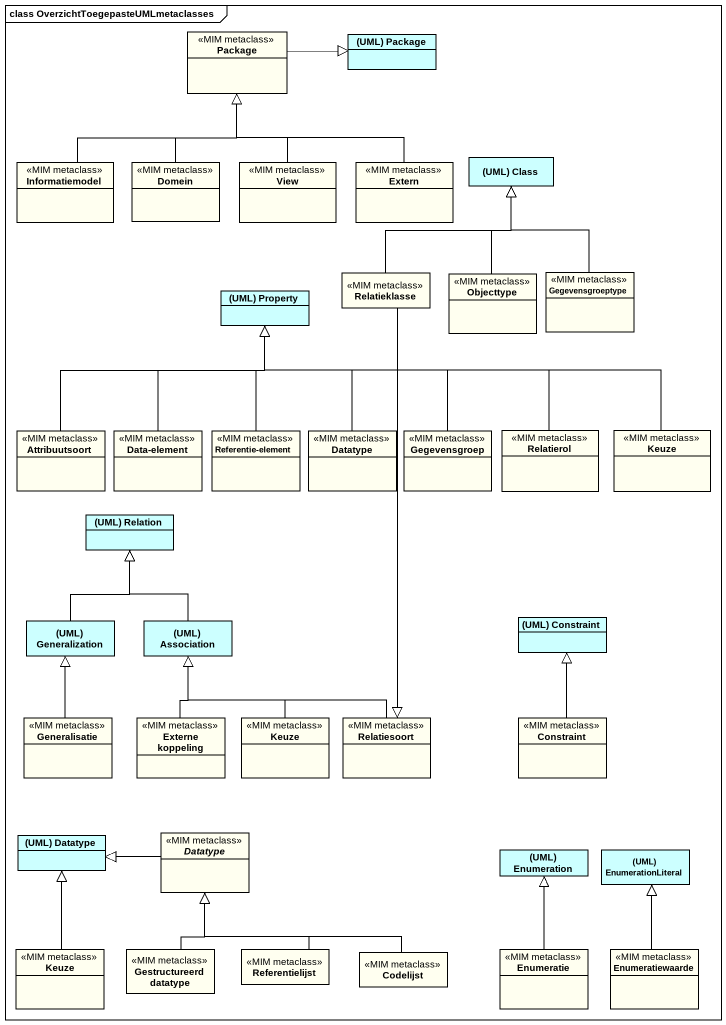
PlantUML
@startuml
mainframe class OverzichtToegepasteUMLmetaclasses
hide circle
hide empty members
class "Package" as Package_ <<MIM metaclass>> #FFFFF0
class "(UML) Package" as UML_Package #CCFFFF
class Informatiemodel <<MIM metaclass>> #FFFFF0
class Domein <<MIM metaclass>> #FFFFF0
class View <<MIM metaclass>> #FFFFF0
class Extern <<MIM metaclass>> #FFFFF0
class "(UML) Class" as UML_Class #CCFFFF
class "(UML) Property" as UML_Property #CCFFFF
class Relatieklasse <<MIM metaclass>> #FFFFF0
class Objecttype <<MIM metaclass>> #FFFFF0
class Gegevensgroeptype <<MIM metaclass>> #FFFFF0
class Attribuutsoort <<MIM metaclass>> #FFFFF0
class "Data-element" as Data_element <<MIM metaclass>> #FFFFF0
class "Referentie-element" as Referentie_element <<MIM metaclass>> #FFFFF0
class Datatype <<MIM metaclass>> #FFFFF0
class Gegevensgroep <<MIM metaclass>> #FFFFF0
class Relatierol <<MIM metaclass>> #FFFFF0
class Keuze <<MIM metaclass>> #FFFFF0
class "(UML) Relation" as UML_Relation #CCFFFF
class "(UML) Generalization" as UML_Generalization #CCFFFF
class "(UML) Association" as UML_Association #CCFFFF
class "(UML) Constraint" as UML_Constraint #CCFFFF
class Generalisatie <<MIM metaclass>> #FFFFF0
class "Externe koppeling" as Externe_koppeling <<MIM metaclass>> #FFFFF0
class "Keuze" as Keuze_2 <<MIM metaclass>> #FFFFF0
class Relatiesoort <<MIM metaclass>> #FFFFF0
class Constraint <<MIM metaclass>> #FFFFF0
class "(UML) Datatype" as UML_Datatype #CCFFFF
abstract class "Datatype" as Datatype_2 <<MIM metaclass>> #FFFFF0
class "(UML) Enumeration" as UML_Enumeration #CCFFFF
class "(UML) EnumerationLiteral" as UML_EnumerationLiteral #CCFFFF
class "Keuze" as Keuze_3 <<MIM metaclass>> #FFFFF0
class "Gestructureerd datatype" as Gestructureerd_datatype <<MIM metaclass>> #FFFFF0
class Referentielijst <<MIM metaclass>> #FFFFF0
class Codelijst <<MIM metaclass>> #FFFFF0
class Enumeratie <<MIM metaclass>> #FFFFF0
class Enumeratiewaarde <<MIM metaclass>> #FFFFF0
Package_ -right-|> UML_Package
Informatiemodel -up-|> Package_
Domein -up-|> Package_
View -up-|> Package_
Extern -up-|> Package_
Relatieklasse -up-|> UML_Class
Relatieklasse --|> Relatiesoort
Objecttype -up-|> UML_Class
Gegevensgroeptype -up-|> UML_Class
Attribuutsoort -up-|> UML_Property
Data_element -up-|> UML_Property
Referentie_element -up-|> UML_Property
Datatype -up-|> UML_Property
Gegevensgroep -up-|> UML_Property
Relatierol -left-|> UML_Property
Keuze -left-|> UML_Property
UML_Generalization -up-|> UML_Relation
UML_Association -up-|> UML_Relation
Generalisatie -up-|> UML_Generalization
Externe_koppeling -up-|> UML_Association
Keuze_2 -up-|> UML_Association
Relatiesoort -left-|> UML_Association
Constraint -up-|> UML_Constraint
Datatype_2 -left-|> UML_Datatype
Keuze_3 -up-|> UML_Datatype
Gestructureerd_datatype -up-|> Datatype_2
Referentielijst -up-|> Datatype_2
Codelijst -left-|> Datatype_2
Enumeratie -up-|> UML_Enumeration
Enumeratiewaarde -up-|> UML_EnumerationLiteral
@enduml
